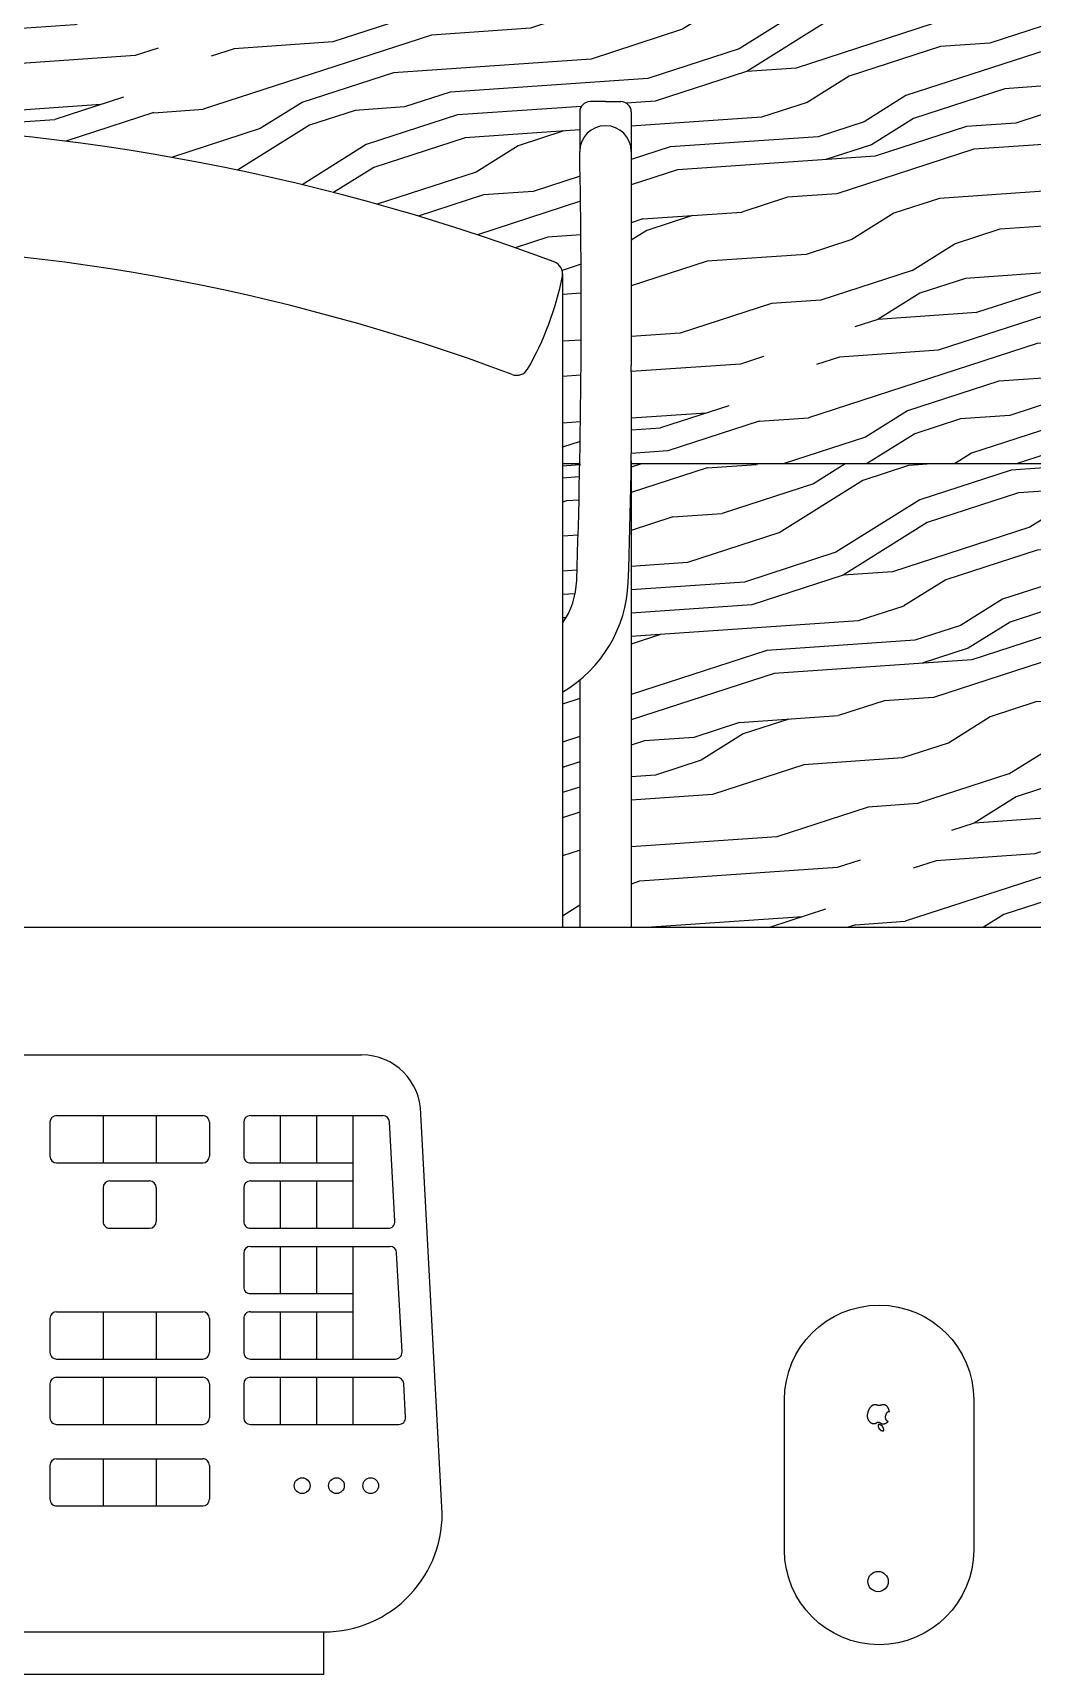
# Model space of a CAD drawing. Header units: millimetres. Extents: x 3258 to 5904, y 891 to 1994.
# Drawn here: x 3403.98 to 3433.1, y 1717.07 to 1764.9 of the extents above; entities that cross this region are included whole.
import ezdxf

# ---------------------------------------------------------------- set-up
doc = ezdxf.new("R2010")
doc.units = ezdxf.units.MM
doc.header["$LTSCALE"] = 0.5
doc.layers.add('22££arredo', color=250, linetype='Continuous')
doc.layers.add('22££retini', color=13, linetype='Continuous')

msp = doc.modelspace()

# ---------------------------------------------------------------- hatches: boundary and pattern name
at = {"layer": '22££retini'}
h = msp.add_hatch(dxfattribs=at)
h.set_pattern_fill('LEGNO1', color=256, scale=14, angle=198, pattern_type=2)
h.set_pattern_definition([(198, (276.8153405115672, -105.1335285132518), (4.326237921249268, -13.31479122813215), [2.8, -4.2, 1.4, -5.600000000000001]), (198, (267.6031425999059, -108.4947648388296), (4.326237921249268, -13.31479122813215), [2.8, -11.2]), (198, (269.1509336187816, -108.7278806081113), (4.326237921249268, -13.31479122813215), [1.4, -12.6]), (198, (276.5822247422856, -106.6813195321275), (4.326237921249268, -13.31479122813215), [0.7000000000000001, -9.799999999999999, 0.7000000000000001, -2.8]), (198, (272.1383597085018, -108.8612423659713), (4.326237921249268, -13.31479122813215), [2.8, -4.2, 0.7000000000000001, -6.3]), (198, (275.575213463566, -108.1125526663623), (4.326237921249268, -13.31479122813215), [2.1, -11.9]), (198, (272.3546716045642, -109.5269819273779), (4.326237921249268, -13.31479122813215), [4.2, -9.799999999999999]), (198, (276.4572649210351, -108.5619803317065), (4.326237921249268, -13.31479122813215), [2.8, -11.2]), (198, (271.2395043778135, -110.6253452809095), (4.326237921249268, -13.31479122813215), [7, -7]), (198, (275.4502536423156, -109.9932134659413), (4.326237921249268, -13.31479122813215), [1.4, -4.2, 2.8, -5.600000000000001]), (198, (266.2380557306543, -113.3544497915191), (4.326237921249268, -13.31479122813215), [2.8, -11.2]), (198, (269.0091699243119, -112.8220719879725), (4.326237921249268, -13.31479122813215), [1.4, -12.6]), (198, (271.7802841179696, -112.289694184426), (4.326237921249268, -13.31479122813215), [1.4, -12.6]), (198, (278.5458356800669, -110.4594450045047), (4.326237921249268, -13.31479122813215), [2.8, -11.2]), (198, (271.9965960140321, -112.9554337458326), (4.326237921249268, -13.31479122813215), [2.8, -11.2]), (198, (272.2129079100945, -113.6211733072392), (4.326237921249268, -13.31479122813215), [2.8, -2.8, 2.8, -5.600000000000001]), (198, (275.0921780517834, -113.421665284396), (4.326237921249268, -13.31479122813215), [1.4, -7, 2.8, -2.8]), (198, (272.5373757541882, -114.6197826493491), (4.326237921249268, -13.31479122813215), [4.2, -9.799999999999999]), (198, (272.7536876502507, -115.2855222107557), (4.326237921249268, -13.31479122813215), [2.8, -11.2]), (198, (278.1877600895348, -113.8878968229593), (4.326237921249268, -13.31479122813215), [4.2, -5.600000000000001, 1.4, -2.8]), (198, (278.4040719855973, -114.5536363843659), (4.326237921249268, -13.31479122813215), [7, -7]), (198, (270.5233531967492, -117.4822489178188), (4.326237921249268, -13.31479122813215), [1.4, -12.6]), (198, (274.6259465132201, -116.5172473221473), (4.326237921249268, -13.31479122813215), [2.8, -11.2]), (198, (277.3970607068778, -115.9848695186008), (4.326237921249268, -13.31479122813215), [1.4, -5.600000000000001, 1.4, -5.600000000000001]), (198, (278.8366957777222, -115.8851155071791), (4.326237921249268, -13.31479122813215), [1.4, -4.2, 2.8, -5.600000000000001]), (198, (276.281893480127, -117.0832328721323), (4.326237921249268, -13.31479122813215), [1.4, -7, 1.4, -4.2]), (198, (273.7270911825318, -118.2813502370855), (4.326237921249268, -13.31479122813215), [4.2, -9.799999999999999]), (198, (279.2693195698471, -117.2165946299924), (4.326237921249268, -13.31479122813215), [2.8, -11.2]), (198, (272.7200799038123, -119.7125833713203), (4.326237921249268, -13.31479122813215), [1.4, -12.6]), (198, (270.1652776062171, -120.9107007362735), (4.326237921249268, -13.31479122813215), [1.4, -12.6]), (212.03624347, (267.8194544959684, -109.1605044002362), (-13.3147912279104, -4.326237920638877), [1.442, -56.281477364]), (212.03624347, (267.4613789054363, -112.5889562186909), (-13.3147912279104, -4.326237920638877), [1.442, -56.281477364]), (212.03624347, (271.3886007809991, -120.1452071634452), (-13.3147912279104, -4.326237920638877), [1.442, -56.281477364]), (212.03624347, (273.7606989289702, -113.8542890765209), (-13.3147912279104, -4.326237920638877), [1.442, -56.281477364]), (212.03624347, (271.7466763715312, -116.7167553449906), (-13.3147912279104, -4.326237920638877), [1.442, -56.281477364]), (212.03624347, (270.0907294046243, -116.1507697950056), (-13.3147912279104, -4.326237920638877), [1.442, -56.281477364]), (212.03624347, (277.505216654909, -116.3177392993041), (-13.3147912279104, -4.326237920638877), [1.442, -56.281477364]), (212.03624347, (271.9629882675937, -117.3824949063972), (-13.3147912279104, -4.326237920638877), [1.442, -56.281477364]), (212.03624347, (267.6776908014987, -113.2546957800975), (-13.3147912279104, -4.326237920638877), [2.884, -54.839477364]), (212.03624347, (269.3336377684057, -113.8206813300825), (-13.3147912279104, -4.326237920638877), [2.884, -54.839477364]), (212.03624347, (269.5499496644681, -114.4864208914891), (-13.3147912279104, -4.326237920638877), [2.884, -54.839477364]), (3.963756530000069, (272.1383597085018, -108.8612423659713), (13.31479122759397, 4.32623792161275), [1.442, -2.884, 1.442, -51.955477364]), (3.963756530000069, (275.4502536423156, -109.9932134659413), (13.31479122759397, 4.32623792161275), [1.442, -56.281477364]), (3.963756530000069, (277.3970607068778, -115.9848695186008), (13.31479122759397, 4.32623792161275), [2.884, -54.839477364]), (32.03624347000004, (267.6031425999059, -108.4947648388296), (13.3147912279104, 4.326237920638875), [1.442, -56.281477364]), (183.9637565300001, (264.9401843542795, -109.3600124230794), (-13.31479122759398, -4.326237921612742), [1.442, -56.281477364]), (183.9637565300001, (270.4488049951564, -112.7223179765509), (-13.31479122759398, -4.326237921612742), [1.442, -56.281477364]), (183.9637565300001, (268.5429383857486, -115.9176540257239), (-13.31479122759398, -4.326237921612742), [1.442, -56.281477364]), (183.9637565300001, (274.1933227210952, -115.1857681993341), (-13.31479122759398, -4.326237921612742), [1.442, -56.281477364]), (183.9637565300001, (276.0655815840645, -116.4174933107257), (-13.31479122759398, -4.326237921612742), [1.442, -56.281477364]), (183.9637565300001, (274.9504143573138, -117.5158566642572), (-13.31479122759398, -4.326237921612742), [1.442, -56.281477364]), (183.9637565300001, (274.1933227210952, -115.1857681993341), (-13.31479122759398, -4.326237921612742), [1.442, -56.281477364]), (183.9637565300001, (270.8478210408429, -118.4808582599287), (-13.31479122759398, -4.326237921612742), [5.768000000000001, -51.955477364]), (183.9637565300001, (275.916485180879, -106.8976314281899), (-13.31479122759398, -4.326237921612742), [5.768000000000001, -51.955477364]), (183.9637565300001, (274.9094739021594, -108.3288645624248), (-13.31479122759398, -4.326237921612742), [5.768000000000001, -51.955477364]), (183.9637565300001, (273.7943066754087, -109.4272279159563), (-13.31479122759398, -4.326237921612742), [1.442, -2.884, 2.884, -50.513477364]), (183.9637565300001, (274.1187745195024, -110.4258372580662), (-13.31479122759398, -4.326237921612742), [2.884, -2.884, 2.884, -49.071477364]), (183.9637565300001, (275.8828774344405, -111.3246925887545), (-13.31479122759398, -4.326237921612742), [5.768000000000001, -51.955477364]), (183.9637565300001, (277.5388244013474, -111.8906781387395), (-13.31479122759398, -4.326237921612742), [5.768000000000001, -51.955477364]), (183.9637565300001, (277.7551362974099, -112.5564177001461), (-13.31479122759398, -4.326237921612742), [5.768000000000001, -51.955477364]), (183.9637565300001, (269.7326538140921, -119.5792216134602), (-13.31479122759398, -4.326237921612742), [1.442, -56.281477364]), (183.96376753, (268.8337984834039, -121.3433245283984), (-13.31479039701567, -4.326240477869074), [2.884, -54.839477364]), (183.96376753, (276.6063613242207, -118.0818422142422), (-13.31479039701567, -4.326240477869074), [2.884, -54.839477364]), (183.96375753, (274.1523822659408, -105.9987760975017), (-13.31479115208687, -4.326238153999694), [5.768000000000001, -51.955477364]), (183.96375753, (269.191874073936, -117.9148727099437), (-13.31479115208687, -4.326238153999694), [4.326, -53.397477364]), (183.96375753, (267.5359271070291, -117.3488871599587), (-13.31479115208687, -4.326238153999694), [8.652, -49.071477364])])
edge = h.paths.add_edge_path()
edge.add_line((3353.681095628507, 1769.847663787704), (3353.681095628508, 1771.335099325138))
edge.add_line((3353.681095628508, 1771.335099325138), (3334.713215430954, 1771.335099325138))
edge.add_line((3334.713215430954, 1771.335099325138), (3334.713215430954, 1752.335099325138))
edge.add_line((3334.713215430954, 1752.335099325138), (3372.414915186028, 1752.335099325138))
edge.add_arc((3498.564903148592, 1753.810885490547), 126.1586200295522, 179.370066601669, 180.6702534261091, ccw=False)
edge.add_line((3372.413907885816, 1755.197897376607), (3372.413907885817, 1761.440033537619))
edge.add_arc((3373.163889681355, 1761.445259086373), 0.7499999999996965, -1.4869819344207258, 180.3992057489696, ccw=False)
edge.add_arc((3613.814090099283, 1756.870261129389), 239.9437022426689, 178.9121254529303, 181.0830086487028)
edge.add_line((3373.9132510984, 1752.335099325138), (3374.413907885816, 1752.335099325138))
edge.add_line((3374.413907885816, 1752.335099325138), (3374.413905982599, 1757.86738962387))
edge.add_arc((3374.790169096244, 1757.867389538122), 0.3762631136454144, 110.50169435597499, 179.9999869425719, ccw=False)
edge.add_arc((3396.913973000233, 1698.699936973373), 63.54468989620749, 69.49830115230691, 110.50169904130021, ccw=False)
edge.add_arc((3419.037776674964, 1757.867389623867), 0.3762631136242659, 1.5183894750541072, 69.49830106887322, ccw=False)
edge.add_line((3419.413907672004, 1757.877359766288), (3419.413907672004, 1752.33509932514))
edge.add_line((3419.413907672004, 1752.33509932514), (3419.91456445942, 1752.335099325139))
edge.add_arc((3180.013725457535, 1756.870261129276), 239.943702243668, 358.9169913513285, 361.0912747483582)
edge.add_line((3419.913907672004, 1761.440033537474), (3419.913907672008, 1762.590033537527))
edge.add_arc((3420.213907672008, 1762.590033537526), 0.3000000000004093, 90, 179.9999999998263, ccw=False)
edge.add_line((3420.213907672008, 1762.890033537526), (3421.113907672, 1762.890033537526))
edge.add_arc((3421.113907672, 1762.590033537525), 0.3000000000001819, 0, 89.99999999982629, ccw=False)
edge.add_line((3421.413907672, 1762.590033537526), (3421.413907672004, 1755.197897376665))
edge.add_arc((3295.262912411184, 1753.810885490534), 126.1586200275972, -0.6702534261133906, 0.6299333983731117, ccw=False)
edge.add_line((3421.412900371793, 1752.335099325138), (3472.713215430954, 1752.335099325138))
edge.add_line((3472.713215430954, 1752.335099325138), (3472.713215430955, 1769.847663787704))
edge.add_line((3472.713215430955, 1769.847663787704), (3353.681095628507, 1769.847663787704))
h = msp.add_hatch(dxfattribs=at)
h.set_pattern_fill('LEGNO1', color=256, scale=14, angle=198, pattern_type=2)
h.set_pattern_definition([(198, (266.3153443264991, -124.1335285132518), (4.326237921249268, -13.31479122813215), [2.8, -4.2, 1.4, -5.600000000000001]), (198, (257.1031464148379, -127.4947648388296), (4.326237921249268, -13.31479122813215), [2.8, -11.2]), (198, (258.6509374337135, -127.7278806081113), (4.326237921249268, -13.31479122813215), [1.4, -12.6]), (198, (266.0822285572175, -125.6813195321275), (4.326237921249268, -13.31479122813215), [0.7000000000000001, -9.799999999999999, 0.7000000000000001, -2.8]), (198, (261.6383635234337, -127.8612423659713), (4.326237921249268, -13.31479122813215), [2.8, -4.2, 0.7000000000000001, -6.3]), (198, (265.0752172784979, -127.1125526663623), (4.326237921249268, -13.31479122813215), [2.1, -11.9]), (198, (261.8546754194961, -128.5269819273779), (4.326237921249268, -13.31479122813215), [4.2, -9.799999999999999]), (198, (265.957268735967, -127.5619803317065), (4.326237921249268, -13.31479122813215), [2.8, -11.2]), (198, (260.7395081927454, -129.6253452809095), (4.326237921249268, -13.31479122813215), [7, -7]), (198, (264.9502574572475, -128.9932134659413), (4.326237921249268, -13.31479122813215), [1.4, -4.2, 2.8, -5.600000000000001]), (198, (255.7380595455862, -132.3544497915191), (4.326237921249268, -13.31479122813215), [2.8, -11.2]), (198, (258.5091737392439, -131.8220719879725), (4.326237921249268, -13.31479122813215), [1.4, -12.6]), (198, (261.2802879329016, -131.289694184426), (4.326237921249268, -13.31479122813215), [1.4, -12.6]), (198, (268.0458394949989, -129.4594450045047), (4.326237921249268, -13.31479122813215), [2.8, -11.2]), (198, (261.496599828964, -131.9554337458326), (4.326237921249268, -13.31479122813215), [2.8, -11.2]), (198, (261.7129117250265, -132.6211733072392), (4.326237921249268, -13.31479122813215), [2.8, -2.8, 2.8, -5.600000000000001]), (198, (264.5921818667154, -132.421665284396), (4.326237921249268, -13.31479122813215), [1.4, -7, 2.8, -2.8]), (198, (262.0373795691202, -133.6197826493491), (4.326237921249268, -13.31479122813215), [4.2, -9.799999999999999]), (198, (262.2536914651826, -134.2855222107557), (4.326237921249268, -13.31479122813215), [2.8, -11.2]), (198, (267.6877639044667, -132.8878968229593), (4.326237921249268, -13.31479122813215), [4.2, -5.600000000000001, 1.4, -2.8]), (198, (267.9040758005292, -133.5536363843659), (4.326237921249268, -13.31479122813215), [7, -7]), (198, (260.0233570116811, -136.4822489178188), (4.326237921249268, -13.31479122813215), [1.4, -12.6]), (198, (264.125950328152, -135.5172473221473), (4.326237921249268, -13.31479122813215), [2.8, -11.2]), (198, (266.8970645218097, -134.9848695186008), (4.326237921249268, -13.31479122813215), [1.4, -5.600000000000001, 1.4, -5.600000000000001]), (198, (268.3366995926541, -134.8851155071791), (4.326237921249268, -13.31479122813215), [1.4, -4.2, 2.8, -5.600000000000001]), (198, (265.7818972950589, -136.0832328721323), (4.326237921249268, -13.31479122813215), [1.4, -7, 1.4, -4.2]), (198, (263.2270949974637, -137.2813502370855), (4.326237921249268, -13.31479122813215), [4.2, -9.799999999999999]), (198, (268.7693233847791, -136.2165946299924), (4.326237921249268, -13.31479122813215), [2.8, -11.2]), (198, (262.2200837187442, -138.7125833713203), (4.326237921249268, -13.31479122813215), [1.4, -12.6]), (198, (259.665281421149, -139.9107007362734), (4.326237921249268, -13.31479122813215), [1.4, -12.6]), (212.03624347, (257.3194583109004, -128.1605044002362), (-13.3147912279104, -4.326237920638877), [1.442, -56.281477364]), (212.03624347, (256.9613827203682, -131.5889562186909), (-13.3147912279104, -4.326237920638877), [1.442, -56.281477364]), (212.03624347, (260.888604595931, -139.1452071634452), (-13.3147912279104, -4.326237920638877), [1.442, -56.281477364]), (212.03624347, (263.2607027439021, -132.8542890765209), (-13.3147912279104, -4.326237920638877), [1.442, -56.281477364]), (212.03624347, (261.2466801864631, -135.7167553449906), (-13.3147912279104, -4.326237920638877), [1.442, -56.281477364]), (212.03624347, (259.5907332195562, -135.1507697950056), (-13.3147912279104, -4.326237920638877), [1.442, -56.281477364]), (212.03624347, (267.0052204698409, -135.3177392993041), (-13.3147912279104, -4.326237920638877), [1.442, -56.281477364]), (212.03624347, (261.4629920825256, -136.3824949063972), (-13.3147912279104, -4.326237920638877), [1.442, -56.281477364]), (212.03624347, (257.1776946164306, -132.2546957800975), (-13.3147912279104, -4.326237920638877), [2.884, -54.839477364]), (212.03624347, (258.8336415833376, -132.8206813300824), (-13.3147912279104, -4.326237920638877), [2.884, -54.839477364]), (212.03624347, (259.0499534794, -133.486420891489), (-13.3147912279104, -4.326237920638877), [2.884, -54.839477364]), (3.963756530000069, (261.6383635234337, -127.8612423659713), (13.31479122759397, 4.32623792161275), [1.442, -2.884, 1.442, -51.955477364]), (3.963756530000069, (264.9502574572475, -128.9932134659413), (13.31479122759397, 4.32623792161275), [1.442, -56.281477364]), (3.963756530000069, (266.8970645218097, -134.9848695186008), (13.31479122759397, 4.32623792161275), [2.884, -54.839477364]), (32.03624347000004, (257.1031464148379, -127.4947648388296), (13.3147912279104, 4.326237920638875), [1.442, -56.281477364]), (183.9637565300001, (254.4401881692114, -128.3600124230794), (-13.31479122759398, -4.326237921612742), [1.442, -56.281477364]), (183.9637565300001, (259.9488088100883, -131.7223179765509), (-13.31479122759398, -4.326237921612742), [1.442, -56.281477364]), (183.9637565300001, (258.0429422006805, -134.9176540257239), (-13.31479122759398, -4.326237921612742), [1.442, -56.281477364]), (183.9637565300001, (263.6933265360271, -134.1857681993341), (-13.31479122759398, -4.326237921612742), [1.442, -56.281477364]), (183.9637565300001, (265.5655853989965, -135.4174933107257), (-13.31479122759398, -4.326237921612742), [1.442, -56.281477364]), (183.9637565300001, (264.4504181722457, -136.5158566642572), (-13.31479122759398, -4.326237921612742), [1.442, -56.281477364]), (183.9637565300001, (263.6933265360271, -134.1857681993341), (-13.31479122759398, -4.326237921612742), [1.442, -56.281477364]), (183.9637565300001, (260.3478248557748, -137.4808582599287), (-13.31479122759398, -4.326237921612742), [5.768000000000001, -51.955477364]), (183.9637565300001, (265.4164889958109, -125.8976314281899), (-13.31479122759398, -4.326237921612742), [5.768000000000001, -51.955477364]), (183.9637565300001, (264.4094777170914, -127.3288645624248), (-13.31479122759398, -4.326237921612742), [5.768000000000001, -51.955477364]), (183.9637565300001, (263.2943104903406, -128.4272279159563), (-13.31479122759398, -4.326237921612742), [1.442, -2.884, 2.884, -50.513477364]), (183.9637565300001, (263.6187783344343, -129.4258372580662), (-13.31479122759398, -4.326237921612742), [2.884, -2.884, 2.884, -49.071477364]), (183.9637565300001, (265.3828812493724, -130.3246925887545), (-13.31479122759398, -4.326237921612742), [5.768000000000001, -51.955477364]), (183.9637565300001, (267.0388282162793, -130.8906781387395), (-13.31479122759398, -4.326237921612742), [5.768000000000001, -51.955477364]), (183.9637565300001, (267.2551401123418, -131.5564177001461), (-13.31479122759398, -4.326237921612742), [5.768000000000001, -51.955477364]), (183.9637565300001, (259.2326576290241, -138.5792216134602), (-13.31479122759398, -4.326237921612742), [1.442, -56.281477364]), (183.96376753, (258.3338022983358, -140.3433245283984), (-13.31479039701567, -4.326240477869074), [2.884, -54.839477364]), (183.96376753, (266.1063651391526, -137.0818422142422), (-13.31479039701567, -4.326240477869074), [2.884, -54.839477364]), (183.96375753, (263.6523860808727, -124.9987760975017), (-13.31479115208687, -4.326238153999694), [5.768000000000001, -51.955477364]), (183.96375753, (258.6918778888679, -136.9148727099437), (-13.31479115208687, -4.326238153999694), [4.326, -53.397477364]), (183.96375753, (257.035930921961, -136.3488871599587), (-13.31479115208687, -4.326238153999694), [8.652, -49.071477364])])
edge = h.paths.add_edge_path()
edge.add_line((3374.413907885817, 1738.835100956475), (3374.413907885817, 1745.684100232412))
edge.add_arc((3376.387574032835, 1749.033830793604), 3.887936842654265, 230.4878867360063, 239.49334574366918, ccw=False)
edge.add_line((3373.913907885816, 1746.034326053557), (3373.913907885817, 1738.835100956475))
edge.add_line((3373.913907885817, 1738.835100956475), (3374.413907885817, 1738.835100956475))
edge = h.paths.add_edge_path()
edge.add_line((3374.413907885817, 1747.689626826711), (3374.413907885817, 1752.33509932514))
edge.add_line((3374.413907885817, 1752.33509932514), (3373.913251098399, 1752.335099325141))
edge.add_arc((3613.814090105267, 1756.870261129423), 239.9437022486524, 181.0830086486837, 181.8904015324372)
edge.add_arc((3376.387614969191, 1749.033770685625), 2.387936842636359, 181.8889276952389, 214.2558416075374)
edge = h.paths.add_edge_path()
edge.add_arc((3180.013725449064, 1756.870261129558), 239.9437022521428, 358.1128708451074, 358.9169913512994)
edge.add_line((3419.91456445942, 1752.335099325139), (3419.413907672003, 1752.335099325139))
edge.add_line((3419.413907672003, 1752.335099325139), (3419.413907672004, 1747.689626826713))
edge.add_arc((3417.440241524993, 1749.033830793585), 2.387936842634311, 325.7424134688658, 358.4384139872512)
edge = h.paths.add_edge_path()
edge.add_line((3419.913907672004, 1738.835100956475), (3419.913907672004, 1746.034326087535))
edge.add_arc((3417.440241380713, 1749.033830708574), 3.887936842632465, 300.50665672423787, 309.512116020093, ccw=False)
edge.add_line((3419.413907672004, 1745.684100232413), (3419.413907672004, 1738.835100956475))
edge.add_line((3419.413907672004, 1738.835100956475), (3419.913907672004, 1738.835100956475))
h.paths.add_polyline_path([(3421.413907672004, 1752.335099325139), (3421.413907672004, 1738.835100956475), (3462.213219245886, 1738.835100956475), (3462.213219245886, 1752.335099325138)])
edge = h.paths.add_edge_path()
edge.add_line((3327.013219244581, 1741.665378352173), (3327.013219244582, 1741.584916997733))
edge.add_arc((3322.421357148504, 1737.314690811073), 6.270568490546097, 14.032230268343824, 42.9214498246439, ccw=False)
edge.add_line((3328.504808651096, 1738.835100956474), (3372.413907885816, 1738.835100956474))
edge.add_line((3372.413907885816, 1738.835100956474), (3372.413907885816, 1752.335099325138))
edge.add_line((3372.413907885816, 1752.335099325138), (3324.213219245886, 1752.335099325138))
edge.add_line((3324.213219245886, 1752.335099325138), (3324.213219245618, 1741.785409170391))
edge.add_line((3324.213219245618, 1741.785409170391), (3325.263219244582, 1741.785409170391))
edge.add_arc((3326.080313743177, 1744.506527096644), 2.841148744470729, 253.2860926502859, 270)
edge.add_line((3326.080313743177, 1741.665378352173), (3327.013219244581, 1741.665378352173))
edge = h.paths.add_edge_path()
edge.add_line((3327.013219244582, 1740.972337170799), (3327.013219244582, 1740.905439988609))
edge.add_line((3327.013219244582, 1740.905439988609), (3326.080313743174, 1740.905439988622))
edge.add_arc((3326.080313743136, 1738.064291244131), 2.841148744490751, 89.99999999924802, 106.7139073505326)
edge.add_line((3325.263219244497, 1740.785409170391), (3324.213219245752, 1740.785409170391))
edge.add_line((3324.213219245752, 1740.785409170391), (3324.213219245886, 1733.335099325138))
edge.add_line((3324.213219245886, 1733.335099325138), (3326.913907883956, 1733.335099325138))
edge.add_line((3326.913907883956, 1733.335099325138), (3326.913907883955, 1738.835100956474))
edge.add_line((3326.913907883955, 1738.835100956474), (3328.091624108014, 1738.835100956474))
edge.add_arc((3322.421357148512, 1737.314690811044), 5.870568490560219, 15.01005600781254, 38.53906385757811)

# ---------------------------------------------------------------- linework, layer by layer
at = {"layer": '22££arredo'}
for p, q in [((3419.913907672008, 1762.590033537527), (3419.913907672004, 1761.440033537529)), ((3420.663907672004, 1762.890033537526), (3420.213907672008, 1762.890033537526)), ((3420.663907672004, 1762.890033537526), (3421.113907672, 1762.890033537526)), ((3421.413907672, 1762.590033537527), (3421.413907672004, 1761.440033537529)), ((3421.413907672004, 1761.440033537529), (3421.413907672004, 1755.197897376678)), ((3419.413907672004, 1757.877359766285), (3419.413907672004, 1738.835100956475)), ((3421.413907672004, 1757.857419481455), (3421.413907672004, 1757.857419481455)), ((3421.413907672004, 1757.857419481455), (3421.413907672004, 1757.857419481455)), ((3421.413907672004, 1752.423873604399), (3421.413907672004, 1738.835100956474)), ((3419.91456445942, 1752.335099325138), (3419.413907672004, 1752.335099325138)), ((3419.913907672004, 1752.339326053558), (3419.913907672004, 1752.300488721073)), ((3472.713215430954, 1752.335099325138), (3421.412900371793, 1752.335099325138)), ((3419.913907672004, 1746.034326053557), (3419.913907672003, 1738.835100956474)), ((3326.913907883955, 1738.835100956474), (3466.913907887681, 1738.835100956474)), ((3376.251145123077, 1735.115842946134), (3413.558043014005, 1735.115842946134)), ((3404.67128035395, 1733.344419272673), (3408.926967314716, 1733.344419313215)), ((3406.024794749663, 1733.344419285566), (3406.024794762759, 1731.966933824993)), ((3407.573452919003, 1733.344419300322), (3407.573452932158, 1731.96693383972)), ((3410.315931820815, 1733.344419326457), (3414.178034519407, 1733.344419363215)), ((3411.181319751466, 1733.344419334693), (3411.181319764621, 1731.966933874091)), ((3412.241851455745, 1733.344419344792), (3412.241851468842, 1731.96693388419)), ((3413.302383159966, 1733.344419354891), (3413.302383191281, 1730.061412340494)), ((3415.899589977615, 1721.929718569443), (3415.279899839757, 1733.393986120411)), ((3404.476136582185, 1733.149275497241), (3404.476136591556, 1732.162077583807)), ((3409.122111090148, 1733.149275541478), (3409.122111099578, 1732.162077628074)), ((3410.120788049107, 1733.149275550995), (3410.120788058479, 1732.162077637591)), ((3414.529257042896, 1730.267089059429), (3414.372893828529, 1733.159808525174)), ((3404.671280367047, 1731.966933812071), (3408.92696732787, 1731.966933852642)), ((3410.315931833911, 1731.966933865855), (3413.302383173062, 1731.966933894289)), ((3406.219938541393, 1731.438897733633), (3407.378309163594, 1731.438897744663)), ((3410.315931838975, 1731.438897772632), (3413.302383178127, 1731.438897801067)), ((3411.181319769685, 1731.438897780869), (3411.181319782781, 1730.061412320296)), ((3412.241851473906, 1731.438897790968), (3412.241851487061, 1730.061412330395)), ((3406.024794769686, 1731.243753958172), (3406.024794779058, 1730.256556044767)), ((3407.573452939027, 1731.243753972927), (3407.573452948398, 1730.256556059494)), ((3410.12078806721, 1731.2437539972), (3410.120788076698, 1730.256556083767)), ((3406.219938554548, 1730.061412273031), (3407.378309176691, 1730.061412284062)), ((3410.31593185213, 1730.061412312059), (3414.334397737441, 1730.061412350331)), ((3410.315931857136, 1729.533376218807), (3414.384036849407, 1729.533376257545)), ((3411.181319787787, 1729.533376227073), (3411.181319800942, 1728.155890766471)), ((3412.241851492066, 1729.533376237143), (3412.241851505163, 1728.15589077657)), ((3413.302383196287, 1729.533376247271), (3413.302383227545, 1726.250369232874)), ((3410.120788085429, 1729.338232443375), (3410.1207880948, 1728.351034529942)), ((3414.735259372954, 1726.456045953788), (3414.578896158588, 1729.348765419532)), ((3410.315931870233, 1728.155890758235), (3413.302383209384, 1728.155890786698)), ((3404.671280408375, 1727.627854611257), (3408.926967369198, 1727.62785465177)), ((3406.024794804087, 1727.627854624121), (3406.024794817242, 1726.250369163548)), ((3407.573452973427, 1727.627854638906), (3407.573452986582, 1726.250369178304)), ((3410.315931875297, 1727.627854665012), (3413.302383214448, 1727.627854693446)), ((3411.181319805948, 1727.627854673248), (3411.181319819045, 1726.250369212647)), ((3412.241851510169, 1727.627854683347), (3412.241851523266, 1726.250369222775)), ((3404.476136636609, 1727.432710835825), (3404.476136646039, 1726.445512922392)), ((3409.12211114463, 1727.432710880063), (3409.12211115406, 1726.445512966629)), ((3410.120788103532, 1727.43271088955), (3410.120788112961, 1726.445512976146)), ((3404.671280421471, 1726.250369150655), (3408.926967382295, 1726.250369191168)), ((3410.315931888394, 1726.25036920441), (3414.540400067557, 1726.250369244661)), ((3404.671280426535, 1725.722333057432), (3408.9269673873, 1725.722333097945)), ((3406.024794822248, 1725.722333070325), (3406.024794835344, 1724.344847609753)), ((3407.573452991588, 1725.722333085081), (3407.573453004685, 1724.344847624479)), ((3410.315931893458, 1725.722333111187), (3414.590039179466, 1725.722333151904)), ((3411.181319824109, 1725.722333119424), (3411.181319837206, 1724.344847658851)), ((3412.24185152833, 1725.722333129552), (3412.241851541485, 1724.34484766895)), ((3413.302383232609, 1725.722333139651), (3413.302383245706, 1724.344847679049)), ((3404.47613665477, 1725.527189282), (3404.4761366642, 1724.539991368567)), ((3409.122111162791, 1725.527189326238), (3409.122111172162, 1724.539991412834)), ((3410.120788121692, 1725.527189335755), (3410.120788131122, 1724.539991422351)), ((3414.838260537925, 1724.550524400924), (3414.784898488646, 1725.537722313862)), ((3404.671280439632, 1724.344847596831), (3408.926967400455, 1724.344847637372)), ((3410.315931906554, 1724.344847650615), (3414.643401232528, 1724.344847691826)), ((3404.67128044912, 1723.346170637929), (3408.926967409943, 1723.346170678442)), ((3406.02479484489, 1723.346170650793), (3406.024794857987, 1721.968685190221)), ((3407.573453014231, 1723.346170665549), (3407.573453027328, 1721.968685204976)), ((3404.476136677413, 1723.151026862468), (3404.476136686842, 1722.163828949064)), ((3409.122111185376, 1723.151026906735), (3409.122111194805, 1722.163828993302)), ((3404.671280462275, 1721.968685177357), (3408.926967423098, 1721.968685217869)), ((3377.348287169802, 1718.300129585083), (3412.460896319515, 1718.300129585083)), ((3412.460896319515, 1717.068059133568), (3412.460896319515, 1718.300129585083)), ((3377.348287169802, 1717.068059133568), (3412.460896319515, 1717.068059133568))]:
    msp.add_line(p, q, dxfattribs=at)
for points in [[(3419.169788154662, 1758.219734483206, 0.1808467717243796), (3374.658157616525, 1758.219734483206)], [(3417.943952391376, 1754.941422923661, 0.1808467717243796), (3375.883993379811, 1754.941422923661, 0.1808467717243796)]]:
    msp.add_lwpolyline(points, format="xyb", dxfattribs=at)
msp.add_lwpolyline([(3431.393572985424, 1720.683713872349, -1), (3425.880542763447, 1720.683713872349), (3425.880542763447, 1725.064734852116, -1), (3431.393572985424, 1725.064734852116)], format="xyb", close=True, dxfattribs=at)
msp.add_lwpolyline([(3428.90642554266, 1724.711059485577), (3428.902832427, 1724.710048101027), (3428.898962733507, 1724.708847135233), (3428.894889435902, 1724.707442220926), (3428.890685507675, 1724.705818990711), (3428.886423922548, 1724.703963077278), (3428.88217765401, 1724.70186011336), (3428.878019675842, 1724.699495731576), (3428.874022961474, 1724.696855564602), (3428.870243245907, 1724.693925647793), (3428.866667308841, 1724.690693627053), (3428.863264691314, 1724.687147550983), (3428.86000493442, 1724.683275468153), (3428.856857579081, 1724.679065427117), (3428.853792166334, 1724.674505476476), (3428.850778237331, 1724.669583664814), (3428.847785332935, 1724.664288040716), (3428.844793696244, 1724.65861874164), (3428.841826377782, 1724.652624260591), (3428.838917130193, 1724.646365179564), (3428.836099706063, 1724.639902080453), (3428.833407857976, 1724.633295545209), (3428.830875338459, 1724.62660615574), (3428.828535900157, 1724.619894494012), (3428.826423295595, 1724.613221141932), (3428.824563179744, 1724.6066389638), (3428.822948817044, 1724.600169953352), (3428.821565374263, 1724.593828386656), (3428.820398018168, 1724.587628539841), (3428.819431915585, 1724.581584688945), (3428.818652233222, 1724.575711110141), (3428.818044138021, 1724.570022079424), (3428.817592796633, 1724.564531872937), (3428.817286922942, 1724.559244960634), (3428.817129418774, 1724.554126587886), (3428.817126732956, 1724.549132193933), (3428.81728531449, 1724.544217218077), (3428.817611612201, 1724.53933709953), (3428.818112074976, 1724.534447277547), (3428.818793151699, 1724.529503191399), (3428.819661291254, 1724.524460280329), (3428.82071972638, 1724.51929322099), (3428.821958825105, 1724.514053639767), (3428.82336573931, 1724.508812400425), (3428.824927620877, 1724.503640366791), (3428.826631621687, 1724.498608402617), (3428.828464893621, 1724.49378737167), (3428.83041458856, 1724.489248137746), (3428.832467858385, 1724.485061564657), (3428.834615747674, 1724.481279327898), (3428.836864871842, 1724.477876350036), (3428.839225738888, 1724.474808365398), (3428.84170885698, 1724.472031108235), (3428.844324734117, 1724.469500312873), (3428.847083878351, 1724.467171713608), (3428.849996797911, 1724.465001044737), (3428.853074000737, 1724.462944040555), (3428.856312858694, 1724.460962493773), (3428.859658198136, 1724.459042430448), (3428.86304170929, 1724.45717593508), (3428.866395082321, 1724.455355092214), (3428.869650007338, 1724.453571986291), (3428.872738174508, 1724.451818701797), (3428.875591274056, 1724.450087323232), (3428.878140995974, 1724.448369935097), (3428.880334506448, 1724.446659800698), (3428.882180874814, 1724.444954898587), (3428.883704646429, 1724.443254386264), (3428.88493036653, 1724.441557421087), (3428.885882580416, 1724.439863160515), (3428.886585833443, 1724.438170761947), (3428.887064670849, 1724.436479382799), (3428.887343637933, 1724.43478818053), (3428.887442193631, 1724.433093852771), (3428.887359451615, 1724.431383258154), (3428.887089439198, 1724.429640795614), (3428.88662618375, 1724.427850863984), (3428.885963712408, 1724.42599786217), (3428.8850960526, 1724.424066189022), (3428.884017231638, 1724.422040243473), (3428.882721276776, 1724.419904424358), (3428.881205448179, 1724.417648544986), (3428.879479937077, 1724.415284076284), (3428.877558167555, 1724.412827903507), (3428.875453563811, 1724.410296911956), (3428.873179549755, 1724.40770798696), (3428.870749549646, 1724.405078013806), (3428.868176987507, 1724.402423877807), (3428.865475287366, 1724.399762464236), (3428.862658939146, 1724.39710972755), (3428.859746695493, 1724.39447789859), (3428.856758374892, 1724.39187827734), (3428.85371379583, 1724.389322163799), (3428.850632776677, 1724.386820857952), (3428.847535135978, 1724.384385659811), (3428.844440692043, 1724.382027869302), (3428.841369263475, 1724.379758786468), (3428.8383297855, 1724.377586628805), (3428.835287661055, 1724.375507283956), (3428.832197409876, 1724.373513557075), (3428.829013551756, 1724.371598253332), (3428.825690606489, 1724.369754177882), (3428.822183093809, 1724.367974135908), (3428.818445533452, 1724.366250932595), (3428.814432445211, 1724.364577373068), (3428.810116955716, 1724.362950434966), (3428.80554661882, 1724.361383785639), (3428.800787595155, 1724.359895264904), (3428.79590604547, 1724.35850271261), (3428.790968130397, 1724.357223968531), (3428.786040010684, 1724.356076872544), (3428.781187847078, 1724.355079264395), (3428.776477800155, 1724.354248983931), (3428.771961560527, 1724.353598562026), (3428.767632938336, 1724.353119293766), (3428.763471273585, 1724.35279716528), (3428.759455906165, 1724.352618162739), (3428.755566176256, 1724.352568272254), (3428.751781423631, 1724.352633479954), (3428.748080988527, 1724.352799771994), (3428.744444210777, 1724.353053134546), (3428.740853694613, 1724.353382784611), (3428.737305101004, 1724.353790862981), (3428.733797355086, 1724.354282741246), (3428.730329381997, 1724.354863791115), (3428.726900106874, 1724.355539384254), (3428.723508454972, 1724.356314892255), (3428.720153351369, 1724.357195686825), (3428.716833721144, 1724.358187139602), (3428.713549564472, 1724.359291936387), (3428.710305181095, 1724.360502019626), (3428.707105945618, 1724.361806645829), (3428.703957232818, 1724.363195071608), (3428.700864417242, 1724.364656553502), (3428.69783287367, 1724.366180348079), (3428.694867976763, 1724.367755711908), (3428.691975101126, 1724.369371901528), (3428.6891586362, 1724.371019516446), (3428.686419029891, 1724.372694527876), (3428.683755745002, 1724.374394249884), (3428.6811682441, 1724.376115996594), (3428.678655989988, 1724.377857082131), (3428.676218445235, 1724.379614820573), (3428.673855072524, 1724.381386526045), (3428.671565334658, 1724.383169512672), (3428.669347619169, 1724.384958498151), (3428.667196013612, 1724.38673781461), (3428.665103530566, 1724.388489197721), (3428.66306318255, 1724.390194383261), (3428.661067982026, 1724.391835106944), (3428.659110941571, 1724.393393104459), (3428.657185073647, 1724.394850111537), (3428.655283390774, 1724.396187863909), (3428.653393679877, 1724.397392126921), (3428.651482825164, 1724.398464784579), (3428.649512485132, 1724.399411750492), (3428.647444318511, 1724.40023893828), (3428.645239983798, 1724.400952261625), (3428.642861139608, 1724.401557634075), (3428.640269444495, 1724.402060969325), (3428.637426557016, 1724.402468180997), (3428.634308110977, 1724.402785001366), (3428.630945641136, 1724.403016437427), (3428.627384657153, 1724.403167314871), (3428.623670669036, 1724.403242459317), (3428.619849186503, 1724.403246696485), (3428.615965719564, 1724.403184851995), (3428.612065777994, 1724.403061751524), (3428.608194871627, 1724.402882220747), (3428.604393134647, 1724.40264768542), (3428.600679198567, 1724.402345971685), (3428.597066319253, 1724.401961505806), (3428.593567752567, 1724.401478714062), (3428.590196754256, 1724.400882022674), (3428.586966580242, 1724.400155857889), (3428.58389048633, 1724.399284645988), (3428.580981728384, 1724.398252813233), (3428.578247110298, 1724.397051567488), (3428.575667628666, 1724.395699243105), (3428.573217828114, 1724.394220956034), (3428.570872253153, 1724.392641822298), (3428.568605448581, 1724.390986957835), (3428.566391958851, 1724.389281478638), (3428.564206328705, 1724.387550500702), (3428.562023102768, 1724.385819139963), (3428.55982277443, 1724.384109310704), (3428.55760963284, 1724.382430120371), (3428.555393915678, 1724.380787474671), (3428.553185860739, 1724.379187279323), (3428.550995705937, 1724.377635440032), (3428.548833689008, 1724.376137862535), (3428.546710047809, 1724.37470045255), (3428.544635020193, 1724.373329115799), (3428.542614856149, 1724.372028266967), (3428.540639854557, 1724.370796356685), (3428.538696326428, 1724.369630344489), (3428.536770582952, 1724.36852718993), (3428.534848935084, 1724.367483852664), (3428.532917693894, 1724.366497292183), (3428.530963170455, 1724.365564468113), (3428.528971675896, 1724.364682339976), (3428.526932485631, 1724.363848622321), (3428.524846732322, 1724.363064049248), (3428.522718513206, 1724.362330109914), (3428.520551925405, 1724.361648293328), (3428.518351066039, 1724.361020088574), (3428.516120032229, 1724.360446984778), (3428.513862921096, 1724.359930470964), (3428.511583829819, 1724.359472036245), (3428.509280212511, 1724.359073045649), (3428.506922951372, 1724.358734368099), (3428.504476285711, 1724.358456748378), (3428.501904454719, 1724.358240931397), (3428.499171697706, 1724.358087661996), (3428.496242253863, 1724.357997685016), (3428.493080362383, 1724.357971745325), (3428.489650262632, 1724.358010587777), (3428.485926606107, 1724.358118571836), (3428.481925694326, 1724.358314515484), (3428.477674240883, 1724.358620851301), (3428.473198959542, 1724.359060011906), (3428.468526564069, 1724.359654429878), (3428.463683768114, 1724.360426537824), (3428.4586972855, 1724.361398768335), (3428.453593829934, 1724.362593554004), (3428.448404079998, 1724.364025399787), (3428.443174574113, 1724.365677100024), (3428.4379558154, 1724.367523521432), (3428.432798307153, 1724.3695395307), (3428.42775255255, 1724.371699994488), (3428.422869054888, 1724.373979779572), (3428.418198317286, 1724.376353752567), (3428.413790843038, 1724.378796780249), (3428.409683857692, 1724.381286630829), (3428.405861476025, 1724.383812678774), (3428.402294535186, 1724.386367200117), (3428.398953872205, 1724.388942470905), (3428.395810324229, 1724.391530767156), (3428.392834728405, 1724.394124364844), (3428.389997921822, 1724.396715540075), (3428.387270741568, 1724.399296568808), (3428.384627538613, 1724.401862592975), (3428.382056719329, 1724.404420218139), (3428.37955020391, 1724.406978915707), (3428.377099912494, 1724.409548157084), (3428.374697765274, 1724.412137413703), (3428.372335682503, 1724.414756156999), (3428.370005584376, 1724.417413858377), (3428.36769939103, 1724.4201199893), (3428.365408674286, 1724.422883735577), (3428.363123612766, 1724.42571314091), (3428.360834036543, 1724.428615963465), (3428.358529775865, 1724.431599961303), (3428.356200660808, 1724.434672892559), (3428.353836521619, 1724.437842515399), (3428.351427188489, 1724.441116587885), (3428.348962491491, 1724.444502868195), (3428.346435156182, 1724.448010344713), (3428.343849489112, 1724.451652927004), (3428.341212692143, 1724.455445754953), (3428.338531967249, 1724.459403968431), (3428.335814516347, 1724.463542707323), (3428.33306754124, 1724.467877111412), (3428.330298243844, 1724.472422320629), (3428.327513826192, 1724.477193474842), (3428.324725211187, 1724.482201577674), (3428.321958206532, 1724.487441087884), (3428.319242341091, 1724.492902328086), (3428.316607143784, 1724.498575620804), (3428.314082143359, 1724.504451288594), (3428.311696868735, 1724.510519654024), (3428.30948084866, 1724.516771039649), (3428.307463611996, 1724.523195768023), (3428.305668281213, 1724.529784494094), (3428.304092352508, 1724.536529202465), (3428.302726915685, 1724.543422210016), (3428.301563060664, 1724.550455833771), (3428.300591877134, 1724.557622390625), (3428.299804454957, 1724.564914197574), (3428.299191883878, 1724.572323571527), (3428.298745253818, 1724.579842829495), (3428.298460660732, 1724.587470598577), (3428.298354225404, 1724.595230746912), (3428.298447074831, 1724.603153452743), (3428.298760335947, 1724.611268894354), (3428.299315135864, 1724.61960725009), (3428.300132601402, 1724.628198698207), (3428.301233859671, 1724.63707341699), (3428.302640037666, 1724.646261584741), (3428.304361816783, 1724.655771546575), (3428.306368096379, 1724.665524314987), (3428.308617330385, 1724.675419069215), (3428.31106797262, 1724.685354988644), (3428.313678476898, 1724.695231252495), (3428.31640729721, 1724.704947040125), (3428.319212887258, 1724.714401530786), (3428.322053700973, 1724.723493903846), (3428.324898978401, 1724.732150855038), (3428.32776110421, 1724.740409146238), (3428.330663249533, 1724.748333055744), (3428.333628585267, 1724.755986861899), (3428.336680282428, 1724.763434843015), (3428.339841511912, 1724.770741277433), (3428.343135444735, 1724.777970443465), (3428.346585251795, 1724.785186619469), (3428.350208321175, 1724.792435418116), (3428.353998908944, 1724.799687789608), (3428.357945488238, 1724.806896018577), (3428.362036532253, 1724.814012389543), (3428.366260513951, 1724.820989187108), (3428.370605906584, 1724.82777869585), (3428.375061183233, 1724.834333200357), (3428.379614817033, 1724.840604985191), (3428.384250262749, 1724.846555468219), (3428.388930901649, 1724.852182600371), (3428.393615096396, 1724.857493465854), (3428.398261210063, 1724.86249514886), (3428.402827605427, 1724.867194733597), (3428.40727264521, 1724.871599304257), (3428.411554692426, 1724.875715945047), (3428.415632109794, 1724.879551740189), (3428.419477880114, 1724.883118642596), (3428.423123465382, 1724.886448080084), (3428.426614947439, 1724.889576349204), (3428.429998408359, 1724.892539746565), (3428.433319929984, 1724.895374568689), (3428.436625594211, 1724.898117112112), (3428.439961482942, 1724.900803673445), (3428.443373678132, 1724.903470549194), (3428.446898276332, 1724.906141876432), (3428.450531432809, 1724.908793154274), (3428.454259317597, 1724.911387722386), (3428.458068100674, 1724.913888920288), (3428.461943952014, 1724.916260087673), (3428.465873041478, 1724.918464564122), (3428.469841539158, 1724.920465689283), (3428.473835614972, 1724.922226802722), (3428.477845199926, 1724.923721282321), (3428.481875269263, 1724.924962658726), (3428.485934559252, 1724.925974500846), (3428.490031806166, 1724.926780377573), (3428.494175746277, 1724.92740385783), (3428.498375115796, 1724.927868510465), (3428.502638651113, 1724.928197904403), (3428.506975088381, 1724.928415608549), (3428.511386169524, 1724.928539702538), (3428.515845658778, 1724.928566308998), (3428.520320325912, 1724.928486061384), (3428.524776940812, 1724.928289593081), (3428.529182273192, 1724.927967537471), (3428.533503092996, 1724.927510527996), (3428.537706169936, 1724.926909198039), (3428.541758273899, 1724.926154181012), (3428.545638435749, 1724.925241133635), (3428.549374730614, 1724.924185805721), (3428.553007494596, 1724.923008970465), (3428.55657706386, 1724.921731401031), (3428.560123774743, 1724.920373870526), (3428.563687963175, 1724.918957152142), (3428.567309965492, 1724.917502019001), (3428.571030117742, 1724.916029244298), (3428.574878195879, 1724.914558861477), (3428.57884173479, 1724.913107945278), (3428.582897709097, 1724.911692830719), (3428.587023093361, 1724.910329852908), (3428.591194862147, 1724.90903534682), (3428.595389990191, 1724.907825647519), (3428.599585451939, 1724.906717090082), (3428.603758222071, 1724.905726009514), (3428.607892106109, 1724.904865406468), (3428.611998233358, 1724.90413494379), (3428.616094563909, 1724.903530949989), (3428.620199058085, 1724.903049753484), (3428.624329676033, 1724.90268768277), (3428.628504377903, 1724.902441066326), (3428.632741124016, 1724.902306232558), (3428.637057874406, 1724.902279509974), (3428.641461181218, 1724.902356685518), (3428.645911963362, 1724.902531380067), (3428.650359731746, 1724.902796673006), (3428.654753997278, 1724.903145643737), (3428.659044270691, 1724.903571371615), (3428.663180062893, 1724.90406693604), (3428.667110884675, 1724.904625416399), (3428.670786246945, 1724.905239892047), (3428.674169475791, 1724.905904182917), (3428.677279158725, 1724.906615070984), (3428.680147698553, 1724.907370078741), (3428.682807497968, 1724.908166728754), (3428.685290959893, 1724.909002543485), (3428.687630486962, 1724.909875045458), (3428.689858482041, 1724.910781757208), (3428.692007347938, 1724.911720201228), (3428.694108189837, 1724.912687499469), (3428.696186922778, 1724.913679171586), (3428.698268164353, 1724.914690336707), (3428.700376532095, 1724.915716113886), (3428.702536643537, 1724.916751622237), (3428.704773116213, 1724.917791980886), (3428.707110567539, 1724.91883230886), (3428.709573615222, 1724.91986772533), (3428.71218093688, 1724.920892802984), (3428.714927451041, 1724.92189992925), (3428.717802136318, 1724.922880945072), (3428.720793971555, 1724.923827691513), (3428.723891935308, 1724.924732009589), (3428.727085006303, 1724.92558574026), (3428.730362163271, 1724.926380724602), (3428.733712384823, 1724.927108803618), (3428.737124609175, 1724.927762833002), (3428.740587612552, 1724.928339727354), (3428.744090130665, 1724.928837415922), (3428.747620899285, 1724.929253827999), (3428.751168654006, 1724.929586892846), (3428.754722130656, 1724.929834539769), (3428.758270064831, 1724.929994697988), (3428.761801192359, 1724.930065296838), (3428.765307431979, 1724.930044212961), (3428.768793434891, 1724.929929112623), (3428.772267035321, 1724.929717609484), (3428.775736067673, 1724.929407317191), (3428.779208366057, 1724.928995849434), (3428.782691764874, 1724.928480819828), (3428.786194098295, 1724.927859842064), (3428.78972320072, 1724.927130529773), (3428.793283723175, 1724.92629027729), (3428.79686758434, 1724.925335601525), (3428.800463519696, 1724.924262800065), (3428.804060264836, 1724.923068170494), (3428.807646555124, 1724.921748010354), (3428.811211126096, 1724.920298617275), (3428.814742713348, 1724.918716288797), (3428.818230052242, 1724.916997322536), (3428.821665945459, 1724.91513589173), (3428.825059464081, 1724.913117672433), (3428.828423746276, 1724.910926216311), (3428.831771930269, 1724.90854507513), (3428.835117154227, 1724.905957800569), (3428.838472556261, 1724.90314794438), (3428.841851274654, 1724.900099058214), (3428.845266447574, 1724.896794693879), (3428.84872722928, 1724.893223431427), (3428.852226838349, 1724.889393964811), (3428.855754509448, 1724.885320016416), (3428.859299477244, 1724.881015308507), (3428.862850976406, 1724.876493563512), (3428.866398241658, 1724.871768503726), (3428.869930507553, 1724.866853851505), (3428.873437008817, 1724.861763329201), (3428.87690709723, 1724.856511250313), (3428.880330592798, 1724.85111429292), (3428.883697432753, 1724.845589726217), (3428.886997554215, 1724.839954819428), (3428.890220894416, 1724.834226841776), (3428.893357390418, 1724.828423062485), (3428.896396979511, 1724.822560750763), (3428.899329598757, 1724.816657175834), (3428.90214604267, 1724.810726891097), (3428.904840534957, 1724.804773586453), (3428.907408156661, 1724.798798236123), (3428.909843988829, 1724.792801814168), (3428.912143112448, 1724.786785294767), (3428.914300608561, 1724.780749652025), (3428.916311558216, 1724.774695860062), (3428.918171042398, 1724.768624893026), (3428.919874335927, 1724.76255228807), (3428.921417488713, 1724.75655183442), (3428.922796744268, 1724.750711884291), (3428.924008346276, 1724.745120789958), (3428.925048538422, 1724.739866903663), (3428.925913564275, 1724.735038577623), (3428.92659966752, 1724.730724164125), (3428.927103091668, 1724.727012015384), (3428.927420170334, 1724.72396240836), (3428.927547596333, 1724.721523318876), (3428.927482152412, 1724.71961464746), (3428.927220621317, 1724.718156294664), (3428.926759785852, 1724.717068160986), (3428.926096428648, 1724.716270147008), (3428.925227332566, 1724.715682153226), (3428.924149280294, 1724.715224080166), (3428.922856728717, 1724.714824490075), (3428.921334831448, 1724.714446591839), (3428.919566416236, 1724.714062256098), (3428.917534310891, 1724.713643353418), (3428.915221343046, 1724.713161754407), (3428.912610340627, 1724.712589329705), (3428.909684131151, 1724.711897949906)], close=True, dxfattribs=at)
msp.add_lwpolyline([(3428.614119492118, 1724.347397112419), (3428.613379514947, 1724.341839073895), (3428.612789365401, 1724.336355871274), (3428.612336783201, 1724.330954127799), (3428.612009508008, 1724.325640466748), (3428.61179527931, 1724.320421511409), (3428.611681836828, 1724.315303885029), (3428.611656920108, 1724.310294210867), (3428.611708268752, 1724.305399112243), (3428.611826820179, 1724.300622492738), (3428.612016302646, 1724.295957377544), (3428.612283642109, 1724.291394072221), (3428.612635764581, 1724.286922882296), (3428.613079596016, 1724.282534113328), (3428.613622062428, 1724.278218070875), (3428.614270089889, 1724.273965060464), (3428.615030604295, 1724.269765387653), (3428.615908847652, 1724.265613233249), (3428.616903326587, 1724.261518278974), (3428.618010863658, 1724.257494081874), (3428.619228281252, 1724.25355419892), (3428.620552402044, 1724.249712187127), (3428.621980048596, 1724.245981603526), (3428.623508043409, 1724.242376005088), (3428.625133209043, 1724.238908948828), (3428.6268538392, 1724.235588710566), (3428.628674111966, 1724.232402441266), (3428.630599676511, 1724.229332010786), (3428.632636181948, 1724.226359288878), (3428.634789277679, 1724.223466145355), (3428.637064612642, 1724.22063445003), (3428.639467836238, 1724.217846072672), (3428.642004597637, 1724.215082883107), (3428.644675468673, 1724.212330682974), (3428.647460712466, 1724.209591001374), (3428.650335514623, 1724.206869299189), (3428.653275060988, 1724.204171037331), (3428.656254537342, 1724.201501676711), (3428.659249129294, 1724.1988666783), (3428.662234022686, 1724.196271502951), (3428.6651844033, 1724.19372161162), (3428.668080227912, 1724.191223881455), (3428.670920538014, 1724.188790854576), (3428.673709146151, 1724.186436489385), (3428.676449865041, 1724.184174744209), (3428.679146507227, 1724.182019577434), (3428.681802885254, 1724.179984947448), (3428.684422811781, 1724.178084812578), (3428.687010099293, 1724.176333131225), (3428.689570065933, 1724.174739632086), (3428.69211405137, 1724.173297124915), (3428.694654900693, 1724.171994189921), (3428.697205459055, 1724.170819407183), (3428.699778571547, 1724.169761356854), (3428.702387083318, 1724.16880861907), (3428.70504383952, 1724.167949773953), (3428.707761685186, 1724.167173401656), (3428.710548777246, 1724.16646915664), (3428.713394519229, 1724.165830990736), (3428.716283626502, 1724.165253930172), (3428.719200814372, 1724.164733001133), (3428.722130798091, 1724.164263229832), (3428.725058293025, 1724.163839642395), (3428.727968014482, 1724.163457265066), (3428.730844677772, 1724.163111124042), (3428.733675486405, 1724.162797015262), (3428.736457596879, 1724.162513813688), (3428.739190653894, 1724.162261164005), (3428.741874302152, 1724.162038710958), (3428.744508186293, 1724.161846099247), (3428.747091951078, 1724.161682973558), (3428.749625241264, 1724.161548978635), (3428.752107701377, 1724.161443759163), (3428.754535184704, 1724.161371755938), (3428.756888377826, 1724.16135659405), (3428.75914417591, 1724.161426694685), (3428.761279474067, 1724.161610479045), (3428.763271167347, 1724.161936368255), (3428.765096150859, 1724.162432783502), (3428.766731319713, 1724.163128146), (3428.768153569075, 1724.164050876876), (3428.769347675257, 1724.165221243078), (3428.770329939431, 1724.166626894628), (3428.771124544201, 1724.168247327296), (3428.771755672115, 1724.170062036792), (3428.772247505662, 1724.172050518915), (3428.772624227331, 1724.174192269405), (3428.77291001967, 1724.176466784047), (3428.773129065226, 1724.178853558595), (3428.773301097503, 1724.181334229041), (3428.773428054581, 1724.183898992444), (3428.773507425383, 1724.186540186114), (3428.773536699005, 1724.189250147305), (3428.773513364427, 1724.192021213312), (3428.773434910745, 1724.194845721431), (3428.773298826996, 1724.197716008959), (3428.773102602103, 1724.200624413177), (3428.772843730923, 1724.203563617979), (3428.772519731076, 1724.206527693721), (3428.77212812594, 1724.209511057285), (3428.771666438781, 1724.212508125653), (3428.771132192978, 1724.215513315678), (3428.770522911913, 1724.218521044342), (3428.769836118849, 1724.221525728557), (3428.769069337282, 1724.224521785276), (3428.768220858587, 1724.22750580532), (3428.767292047381, 1724.230483075225), (3428.766285036221, 1724.233461055468), (3428.765201957718, 1724.236447206495), (3428.764044944601, 1724.239448988752), (3428.762816129482, 1724.242473862745), (3428.761517645031, 1724.245529288877), (3428.760151623803, 1724.248622727624), (3428.758720136593, 1724.251758343351), (3428.757225005767, 1724.254927116039), (3428.755667991933, 1724.258116729558), (3428.754050855521, 1724.261314867734), (3428.752375357199, 1724.26450921451), (3428.750643257339, 1724.267687453728), (3428.748856316492, 1724.270837269258), (3428.747016295147, 1724.273946344954), (3428.74512069183, 1724.277006165998), (3428.74314995715, 1724.280023422543), (3428.741080279575, 1724.283008606115), (3428.738887847689, 1724.285972208163), (3428.736548850076, 1724.288924720124), (3428.734039475265, 1724.291876633477), (3428.73133591178, 1724.294838439746), (3428.728414348265, 1724.297820630323), (3428.725251660737, 1724.300830642009), (3428.721827475467, 1724.303863692578), (3428.718122106275, 1724.306911945197), (3428.71411586698, 1724.309967562876), (3428.709789071519, 1724.313022708797), (3428.705122033596, 1724.31606954601), (3428.700095066972, 1724.319100237641), (3428.694688485641, 1724.32210694674), (3428.6888410254, 1724.325087774516), (3428.682325110884, 1724.328064574409), (3428.67487158853, 1724.3310651379), (3428.666211305066, 1724.334117256527), (3428.656075107046, 1724.337248721786), (3428.644193841141, 1724.340487325171), (3428.630298353961, 1724.343860858222), (3428.614119492118, 1724.347397112419)], dxfattribs=at)
for centre, radius in [((3411.82438030674, 1722.562362007067), 0.2295714617771765), ((3412.823728244091, 1722.562362007067), 0.2295714617771765), ((3413.823076181443, 1722.562362007067), 0.2295714617771765), ((3428.606822407277, 1719.766467232155), 0.2962199229139736)]:
    msp.add_circle(centre, radius, dxfattribs=at)
for centre, radius, start, end in [((3420.213907672008, 1762.590033537526), 0.3, 90, 179.9999999998046), ((3421.113907672, 1762.590033537526), 0.3, 1.954132796291185e-10, 90), ((3420.663907672003, 1761.440033537529), 0.75, 0, 180), ((3420.663907672003, 1761.440033537529), 0.75, 0, 180), ((3180.013725456924, 1756.870261129291), 239.9437022442795, 358.1063260900299, 1.091274748365335), ((3419.037776674966, 1757.86738962387), 0.3762631136214067, 350.0758957019247, 69.46075680830607), ((3410.68877287034, 1759.52169082245), 8.887493223190981, 330.1340407096628, 348.8467147238407), ((3418.075890288274, 1755.293786786491), 0.376255100253085, 249.4722649416476, 328.2798153839746), ((3295.262912409094, 1753.810885490539), 126.1586200296877, 357.7612931858021, 0.6337120547760025), ((3417.440241524997, 1749.033830793584), 2.387936842630702, 325.7424134687941, 357.7807829496827), ((3417.440241524997, 1749.033830793584), 3.887936842630702, 300.5066542563272, 357.7807829496827), ((3413.558043014005, 1733.393986120411), 1.721856825733717, 0, 90), ((3404.671280355755, 1733.149275499103), 0.1951437735831546, 90.00000054572742, 180.0000005457242), ((3408.926967316636, 1733.149275539645), 0.1951437735831546, 5.457241522442516e-07, 90.00000054572742), ((3410.315931822677, 1733.149275552858), 0.1951437735831546, 90.00000054572742, 180.0000005457242), ((3414.17803452127, 1733.149275589645), 0.1951437735831546, 3.094058058932581, 90.00000054572742), ((3404.671280365184, 1732.16207758567), 0.1951437735831546, 180.0000005457502, 270.0000005457274), ((3408.926967326008, 1732.162077626212), 0.1951437735831546, 270.0000005457274, 5.457241522442516e-07), ((3410.315931832107, 1732.162077639425), 0.1951437735831546, 180.0000005457242, 270.0000005457274), ((3406.219938543256, 1731.243753960034), 0.1951437735831546, 90.00000054572742, 180.0000005457242), ((3407.378309165399, 1731.243753971065), 0.1951437735831546, 5.45750207348202e-07, 90.00000054572742), ((3410.315931840838, 1731.243753999033), 0.1951437735831546, 90.00000054572742, 180.0000005457242), ((3406.219938552686, 1730.256556046601), 0.1951437735831546, 180.0000005457242, 270.0000005457274), ((3407.378309174828, 1730.256556057631), 0.1951437735831546, 270.0000005457274, 5.457241522442516e-07), ((3410.315931850268, 1730.256556085629), 0.1951437735831546, 180.0000005457242, 270.0000005457274), ((3414.334397735636, 1730.256556123901), 0.1951437735831546, 270.0000005457274, 3.094058058932581), ((3410.315931858999, 1729.338232445238), 0.1951437735831546, 90.00000054572742, 180.0000005457242), ((3414.384036851328, 1729.338232484004), 0.1951437735831546, 3.094058058932581, 90.00000054572742), ((3410.31593186837, 1728.351034531834), 0.1951437735831546, 180.0000005457242, 270.0000005457274), ((3404.671280410179, 1727.432710837658), 0.1951437735831546, 90.00000054572742, 180.0000005457242), ((3408.926967371061, 1727.4327108782), 0.1951437735831546, 5.45750207348202e-07, 90.00000054572742), ((3410.315931877101, 1727.432710891442), 0.1951437735831546, 90.00000054572742, 180.0000005457502), ((3404.671280419609, 1726.445512924254), 0.1951437735831546, 180.0000005457242, 270.0000005457274), ((3408.926967380432, 1726.445512964767), 0.1951437735831546, 270.0000005457274, 5.45750207348202e-07), ((3410.315931886531, 1726.445512978009), 0.1951437735831546, 180.0000005457502, 270.0000005457274), ((3414.540400065694, 1726.44551301826), 0.1951437735831546, 270.0000005457274, 3.094058058932581), ((3404.671280428398, 1725.527189283834), 0.1951437735831546, 90.00000054572742, 180.0000005457242), ((3408.926967389163, 1725.527189324404), 0.1951437735831546, 5.45750207348202e-07, 90.00000054572742), ((3410.31593189532, 1725.527189337618), 0.1951437735831546, 90.00000054572742, 180.0000005457242), ((3414.590039181328, 1725.527189378334), 0.1951437735831546, 3.094058058906564, 90.00000054572742), ((3404.671280437769, 1724.53999137043), 0.1951437735831546, 180.0000005457242, 270.0000005457274), ((3408.926967398593, 1724.539991410942), 0.1951437735831546, 270.0000005457274, 5.457241522442516e-07), ((3410.315931904692, 1724.539991424184), 0.1951437735831546, 180.0000005457502, 270.0000005457274), ((3414.643401230665, 1724.539991465395), 0.1951437735831546, 270.0000005457274, 3.094058058932581), ((3404.671280451041, 1723.151026864331), 0.1951437735831546, 90.00000054572742, 180.0000005457242), ((3408.926967411806, 1723.151026904872), 0.1951437735831546, 5.457241522442516e-07, 90.00000054572742), ((3404.671280460412, 1722.163828950897), 0.1951437735831546, 180.0000005457242, 270.0000005457274), ((3408.926967421236, 1722.163828991468), 0.1951437735831546, 270.0000005457274, 5.457241522442516e-07), ((3412.460896319515, 1721.743843236587), 3.443713651467434, 270, 3.094058058932581)]:
    msp.add_arc(centre, radius, start, end, dxfattribs=at)

doc.saveas('drawing.dxf')
